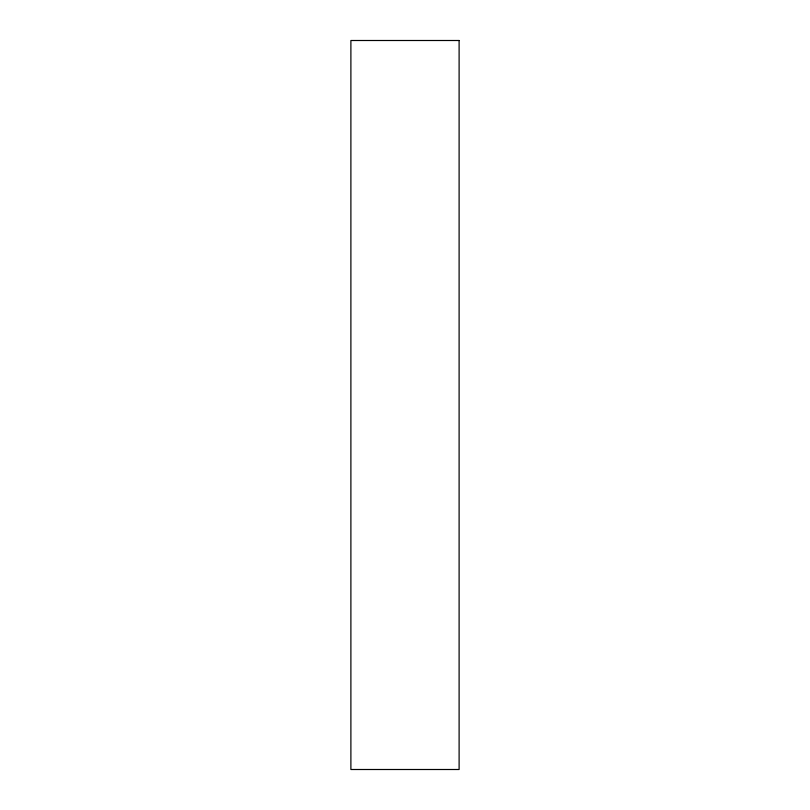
<?xml version="1.0" encoding="UTF-8"?>
<svg xmlns="http://www.w3.org/2000/svg" width="810" height="810" viewBox="0 0 810 810"><rect width="100%" height="100%" fill="white"/><g stroke="black" fill="none" stroke-linecap="round" stroke-linejoin="round"><path stroke-width="1.21" d="M459.108 40.5L350.892 40.5L350.892 769.5L459.108 769.5L459.108 40.5"/></g></svg>
